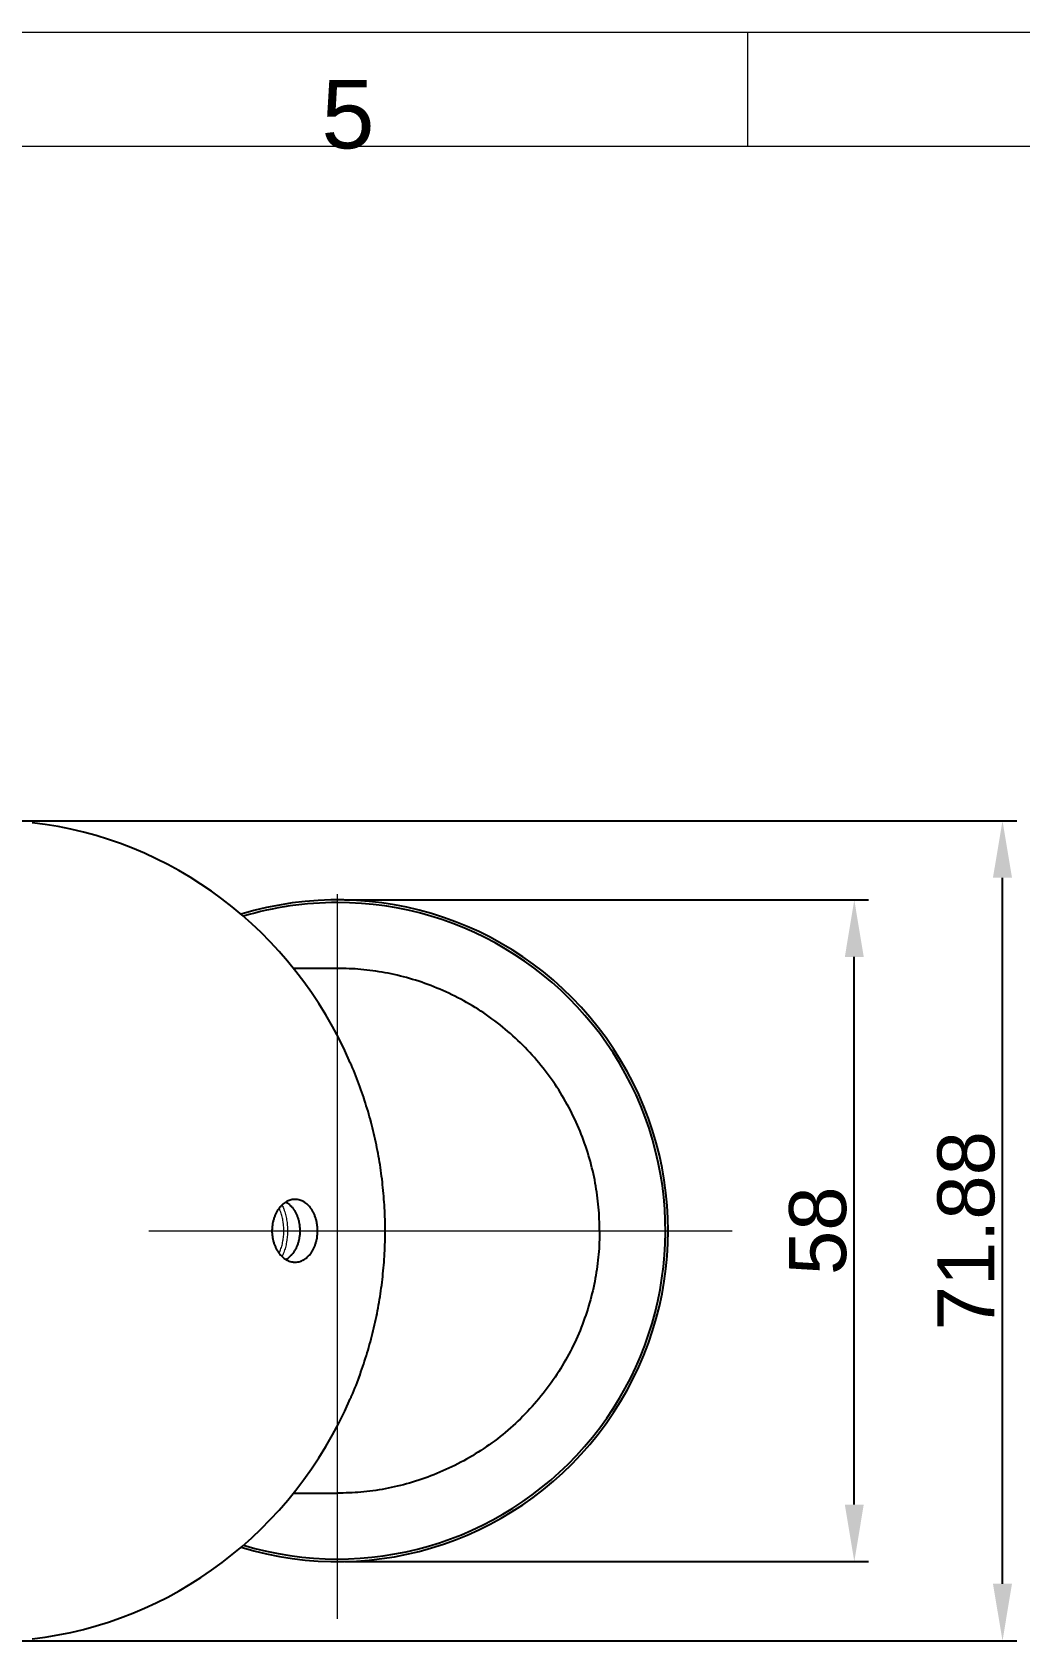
# Model space of a CAD drawing. Header units: millimetres. Extents: x 2151 to 2745, y 1423 to 1843.
# Drawn here: x 2458.9 to 2545.6, y 1699.6 to 1840.6 of the extents above; entities that cross this region are included whole.
import ezdxf

# ---------------------------------------------------------------- set-up
doc = ezdxf.new("R2010")
doc.units = ezdxf.units.MM
doc.linetypes.add('CENTERX2', pattern=[101.6, 63.5, -12.7, 12.7, -12.7])
doc.layers.add('CENTER', color=1, linetype='CENTERX2', lineweight=15)
doc.styles.add('Arial Unicode MS', font='ARIALUNI.ttf')
doc.styles.get("Standard").update_dxf_attribs({"font": 'arial.ttf'})
doc.dimstyles.new('ISO-25', dxfattribs={"dimtxt": 2.5, "dimasz": 2.5, "dimexe": 1.25, "dimexo": 0.625, "dimtad": 1, "dimtxsty": 'Standard', "dimcen": 2.5, "dimadec": 0, "dimazin": 0, "dimtfac": 1, "dimtmove": 0, "dimatfit": 3, "dimfxl": 1, "dimarcsym": 0})

# ---------------------------------------------------------------- blocks, each defined once
blk = doc.blocks.new('*D20')
at = {"color": 3, "lineweight": -2, "transparency": 16777216}
for p, q in [((2486.33, 1764.55), (2532.29, 1764.55)), ((2531.04, 1711.55), (2531.04, 1759.55)), ((2486.33, 1706.55), (2532.29, 1706.55))]:
    blk.add_line(p, q, dxfattribs=at)
at = {"color": 3, "transparency": 16777216}
for points in [[(2530.21, 1759.55), (2531.87, 1759.55), (2531.04, 1764.55)], [(2530.21, 1711.55), (2531.87, 1711.55), (2531.04, 1706.55)]]:
    blk.add_solid(points, dxfattribs=at)
at = {"layer": 'Defpoints', "color": 0, "transparency": 16777216}
for p in [(2485.71, 1764.55), (2531.04, 1764.55), (2485.71, 1706.55)]:
    blk.add_point(p, dxfattribs=at)
at = {"color": 3, "transparency": 16777216, "insert": (2527.86, 1735.55), "char_height": 5, "attachment_point": 5, "rotation": 90}
blk.add_mtext('58', dxfattribs=at)
blk = doc.blocks.new('*D21')
at = {"color": 3, "lineweight": -2, "transparency": 16777216}
for p, q in [((2457.52, 1771.49), (2545.29, 1771.49)), ((2544.04, 1704.61), (2544.04, 1766.49)), ((2457.52, 1699.61), (2545.29, 1699.61))]:
    blk.add_line(p, q, dxfattribs=at)
at = {"color": 3, "transparency": 16777216}
for points in [[(2543.2, 1766.49), (2544.87, 1766.49), (2544.04, 1771.49)], [(2543.2, 1704.61), (2544.87, 1704.61), (2544.04, 1699.61)]]:
    blk.add_solid(points, dxfattribs=at)
at = {"layer": 'Defpoints', "color": 0, "transparency": 16777216}
for p in [(2456.9, 1771.49), (2544.04, 1771.49), (2456.9, 1699.61)]:
    blk.add_point(p, dxfattribs=at)
at = {"color": 3, "transparency": 16777216, "insert": (2540.86, 1735.55), "char_height": 5, "attachment_point": 5, "rotation": 90}
blk.add_mtext('71.88', dxfattribs=at)

msp = doc.modelspace()

# ---------------------------------------------------------------- linework, layer by layer
at = {"linetype": 'Continuous', "lineweight": 18}
for p, q in [((2152.961, 1840.603), (2742.961, 1840.603)), ((2521.711, 1830.603), (2521.711, 1840.603)), ((2162.961, 1830.603), (2732.961, 1830.603))]:
    msp.add_line(p, q, dxfattribs=at)
at = {"linetype": 'Continuous', "lineweight": 25}
for radius, start, end in [(29, 253.06875, 106.93125), (28.771, 90, 106.65), (28.771, 253.35562, 90)]:
    msp.add_arc((2485.708, 1735.547), radius, start, end, dxfattribs=at)
for centre, major_axis, ratio, start_param, end_param in [((2455.123, 1735.547), (-0.001, 35.984), 0.9659421, 5.1341138, 6.1731335), ((2489.298, 1735.547), (-0.6, 0), 0.0000053, 2.9092635, 3.1405147), ((2455.123, 1735.547), (-0.001, -35.984), 0.9659421, 0.1100518, 1.1492608)]:
    msp.add_ellipse(centre, major_axis=major_axis, ratio=ratio, start_param=start_param, end_param=end_param, dxfattribs=at)
at = {"linetype": 'Continuous', "lineweight": 18}
for major_axis, start_param, end_param in [((-0.001, 35.984), 4.7123684, 5.1341138), ((-0.001, -35.984), 1.1492608, 1.5708169)]:
    msp.add_ellipse((2455.123, 1735.547), major_axis=major_axis, ratio=0.9659421, start_param=start_param, end_param=end_param, dxfattribs=at)
at = {"linetype": 'Continuous', "lineweight": 25}
for points in [[(2485.708, 1758.547), (2481.832, 1758.547)], [(2481.832, 1712.547), (2485.708, 1712.547)]]:
    msp.add_open_spline(points, degree=1, dxfattribs=at)
for points, weights in [([(2508.708, 1735.547), (2508.708, 1758.547), (2485.708, 1758.547)], [1, 0.707106781187, 1]), ([(2508.708, 1735.547), (2508.708, 1712.547), (2485.708, 1712.547)], [1, 0.707106781186, 1])]:
    msp.add_rational_spline(points, weights, degree=2, dxfattribs=at)
for points, knots in [([(2489.895, 1735.547), (2489.896, 1735.796), (2489.891, 1736.721), (2489.812, 1738.32), (2489.608, 1740.336), (2489.292, 1742.337), (2488.868, 1744.317), (2488.34, 1746.269), (2487.696, 1748.184), (2487.194, 1749.517), (2486.881, 1750.198), (2486.849, 1750.268)], [0, 0, 0, 0, 0.0492774, 0.1828806, 0.3164967, 0.4501124, 0.5837272, 0.7173405, 0.8509518, 0.9845604, 1, 1, 1, 1]), ([(2483.694, 1736.963), (2483.728, 1736.883), (2483.79, 1736.719), (2483.84, 1736.547), (2483.885, 1736.37), (2483.903, 1736.279), (2483.927, 1736.14), (2483.934, 1736.094), (2483.946, 1736), (2483.952, 1735.953), (2483.965, 1735.813), (2483.97, 1735.719), (2483.974, 1735.529), (2483.972, 1735.434), (2483.966, 1735.315), (2483.964, 1735.291), (2483.961, 1735.243), (2483.955, 1735.172), (2483.947, 1735.102), (2483.929, 1734.962), (2483.899, 1734.779), (2483.855, 1734.601), (2483.817, 1734.47), (2483.804, 1734.427), (2483.776, 1734.342), (2483.761, 1734.3), (2483.715, 1734.177), (2483.647, 1734.019), (2483.57, 1733.872), (2483.507, 1733.765), (2483.486, 1733.731), (2483.442, 1733.663), (2483.42, 1733.631), (2483.352, 1733.535), (2483.257, 1733.415), (2483.155, 1733.31), (2483.075, 1733.236), (2483.048, 1733.212), (2482.994, 1733.166), (2482.966, 1733.144), (2482.883, 1733.082), (2482.77, 1733.007), (2482.653, 1732.948), (2482.564, 1732.909), (2482.534, 1732.897), (2482.473, 1732.875), (2482.443, 1732.865), (2482.351, 1732.839), (2482.228, 1732.811), (2482.043, 1732.794), (2481.919, 1732.798), (2481.826, 1732.807), (2481.795, 1732.811), (2481.732, 1732.821), (2481.701, 1732.827), (2481.609, 1732.848), (2481.486, 1732.884), (2481.367, 1732.936), (2481.249, 1732.995), (2481.19, 1733.028), (2481.104, 1733.084), (2481.075, 1733.104), (2481.018, 1733.146), (2480.99, 1733.167), (2480.907, 1733.235), (2480.799, 1733.332), (2480.699, 1733.443), (2480.601, 1733.562), (2480.554, 1733.625), (2480.486, 1733.724), (2480.464, 1733.759), (2480.421, 1733.829), (2480.4, 1733.865), (2480.339, 1733.975), (2480.264, 1734.126), (2480.199, 1734.288), (2480.14, 1734.455), (2480.114, 1734.541), (2480.084, 1734.652), (2480.078, 1734.675), (2480.068, 1734.72), (2480.052, 1734.788), (2480.038, 1734.856), (2480.013, 1734.993), (2480, 1735.086), (2479.982, 1735.273), (2479.976, 1735.367), (2479.973, 1735.487), (2479.973, 1735.511), (2479.972, 1735.559), (2479.973, 1735.583), (2479.974, 1735.654), (2479.976, 1735.702), (2479.983, 1735.844), (2480.001, 1736.032), (2480.033, 1736.216), (2480.062, 1736.353), (2480.073, 1736.398), (2480.096, 1736.487), (2480.108, 1736.531), (2480.147, 1736.662), (2480.206, 1736.83), (2480.276, 1736.989), (2480.323, 1737.085), (2480.333, 1737.104), (2480.352, 1737.142), (2480.382, 1737.198), (2480.413, 1737.252), (2480.477, 1737.357), (2480.567, 1737.491), (2480.665, 1737.611), (2480.741, 1737.696), (2480.767, 1737.724), (2480.82, 1737.777), (2480.846, 1737.803), (2480.927, 1737.876), (2481.037, 1737.967), (2481.152, 1738.042), (2481.24, 1738.093), (2481.27, 1738.11), (2481.33, 1738.14), (2481.36, 1738.154), (2481.45, 1738.193), (2481.572, 1738.238), (2481.756, 1738.281), (2481.88, 1738.293), (2481.974, 1738.297), (2482.005, 1738.297), (2482.068, 1738.296), (2482.099, 1738.294), (2482.192, 1738.285), (2482.315, 1738.266), (2482.437, 1738.231), (2482.557, 1738.188), (2482.616, 1738.163), (2482.704, 1738.119), (2482.734, 1738.103), (2482.792, 1738.069), (2482.821, 1738.051), (2482.906, 1737.995), (2483.017, 1737.913), (2483.122, 1737.816), (2483.224, 1737.712), (2483.273, 1737.656), (2483.333, 1737.581), (2483.345, 1737.565), (2483.369, 1737.534), (2483.404, 1737.487), (2483.437, 1737.438), (2483.503, 1737.337), (2483.545, 1737.267), (2483.603, 1737.157), (2483.632, 1737.101), (2483.659, 1737.042), (2483.677, 1737.003), (2483.685, 1736.983), (2483.694, 1736.963)], [0, 0, 0, 0, 0.015625, 0.03125, 0.03125, 0.046875, 0.046875, 0.0546875, 0.0546875, 0.0625, 0.0625, 0.078125, 0.078125, 0.09375, 0.09375, 0.0976563, 0.0976563, 0.1015625, 0.109375, 0.109375, 0.125, 0.140625, 0.140625, 0.1484375, 0.1484375, 0.15625, 0.15625, 0.171875, 0.1875, 0.1875, 0.1953125, 0.1953125, 0.203125, 0.203125, 0.21875, 0.234375, 0.234375, 0.2421875, 0.2421875, 0.25, 0.25, 0.265625, 0.28125, 0.28125, 0.2890625, 0.2890625, 0.296875, 0.296875, 0.3125, 0.328125, 0.34375, 0.34375, 0.3515625, 0.3515625, 0.359375, 0.359375, 0.375, 0.390625, 0.390625, 0.40625, 0.40625, 0.4140625, 0.4140625, 0.421875, 0.421875, 0.4375, 0.453125, 0.453125, 0.46875, 0.46875, 0.4765625, 0.4765625, 0.484375, 0.484375, 0.5, 0.515625, 0.515625, 0.53125, 0.53125, 0.5351563, 0.5351563, 0.5390625, 0.546875, 0.546875, 0.5625, 0.5625, 0.578125, 0.578125, 0.5820313, 0.5820313, 0.5859375, 0.5859375, 0.59375, 0.59375, 0.609375, 0.625, 0.625, 0.6328125, 0.6328125, 0.640625, 0.640625, 0.65625, 0.671875, 0.671875, 0.6757813, 0.6757813, 0.6796875, 0.6875, 0.6875, 0.703125, 0.71875, 0.71875, 0.7265625, 0.7265625, 0.734375, 0.734375, 0.75, 0.765625, 0.765625, 0.7734375, 0.7734375, 0.78125, 0.78125, 0.796875, 0.8125, 0.828125, 0.828125, 0.8359375, 0.8359375, 0.84375, 0.84375, 0.859375, 0.875, 0.875, 0.890625, 0.890625, 0.8984375, 0.8984375, 0.90625, 0.90625, 0.921875, 0.9375, 0.9375, 0.953125, 0.953125, 0.9570313, 0.9570313, 0.9609375, 0.96875, 0.96875, 0.984375, 0.984375, 0.9921875, 0.9960938, 0.9960938, 1, 1, 1, 1]), ([(2481.189, 1738.073), (2481.237, 1738.045), (2481.283, 1738.016), (2481.386, 1737.943), (2481.443, 1737.899), (2481.512, 1737.838), (2481.525, 1737.825), (2481.553, 1737.8), (2481.593, 1737.762), (2481.632, 1737.721), (2481.71, 1737.637), (2481.759, 1737.578), (2481.831, 1737.483), (2481.866, 1737.434), (2481.9, 1737.384), (2481.922, 1737.349), (2481.933, 1737.332), (2481.944, 1737.314)], [0, 0, 0, 0, 0.1670137, 0.1670137, 0.3752602, 0.3752602, 0.4273219, 0.4273219, 0.4793835, 0.5835068, 0.5835068, 0.7917534, 0.7917534, 0.8958767, 0.9479384, 0.9479384, 1, 1, 1, 1]), ([(2481.944, 1737.314), (2481.987, 1737.244), (2482.069, 1737.098), (2482.139, 1736.94), (2482.204, 1736.777), (2482.234, 1736.693), (2482.267, 1736.583), (2482.274, 1736.561), (2482.286, 1736.517), (2482.304, 1736.451), (2482.321, 1736.383), (2482.351, 1736.248), (2482.367, 1736.156), (2482.393, 1735.97), (2482.403, 1735.875), (2482.411, 1735.732), (2482.414, 1735.684), (2482.416, 1735.587), (2482.416, 1735.54), (2482.414, 1735.396), (2482.404, 1735.207), (2482.38, 1735.019), (2482.36, 1734.903), (2482.356, 1734.879), (2482.347, 1734.833), (2482.333, 1734.764), (2482.317, 1734.696), (2482.284, 1734.562), (2482.232, 1734.388), (2482.168, 1734.223), (2482.125, 1734.123), (2482.116, 1734.103), (2482.097, 1734.063), (2482.07, 1734.005), (2482.04, 1733.948), (2481.98, 1733.838), (2481.895, 1733.697), (2481.801, 1733.57), (2481.739, 1733.494), (2481.727, 1733.479), (2481.702, 1733.449), (2481.664, 1733.406), (2481.625, 1733.365), (2481.546, 1733.286), (2481.437, 1733.188), (2481.323, 1733.105), (2481.251, 1733.058), (2481.237, 1733.05), (2481.223, 1733.041)], [0, 0, 0, 0, 0.0548456, 0.1096912, 0.1096912, 0.1645368, 0.1645368, 0.1782482, 0.1782482, 0.1919596, 0.2193824, 0.2193824, 0.274228, 0.274228, 0.3290736, 0.3290736, 0.3564964, 0.3564964, 0.3839192, 0.3839192, 0.4387648, 0.4936104, 0.4936104, 0.5073218, 0.5073218, 0.5210332, 0.548456, 0.548456, 0.6033016, 0.6581472, 0.6581472, 0.6718586, 0.6718586, 0.68557, 0.7129928, 0.7129928, 0.7678384, 0.822684, 0.822684, 0.8363954, 0.8363954, 0.8501068, 0.8775296, 0.8775296, 0.9323752, 0.9872208, 0.9872208, 1, 1, 1, 1]), ([(2486.851, 1720.832), (2486.886, 1720.907), (2487.2, 1721.592), (2487.703, 1722.93), (2488.345, 1724.844), (2488.873, 1726.797), (2489.296, 1728.777), (2489.61, 1730.778), (2489.814, 1732.794), (2489.892, 1734.387), (2489.896, 1735.304), (2489.895, 1735.547)], [0, 0, 0, 0, 0.0163653, 0.1500224, 0.2836838, 0.417349, 0.5510176, 0.684689, 0.8183628, 0.9520384, 1, 1, 1, 1])]:
    msp.add_open_spline(points, degree=3, knots=knots, dxfattribs=at)
at = {"linetype": 'Continuous', "lineweight": 18}
for points, knots in [([(2480.615, 1733.603), (2480.641, 1733.661), (2480.666, 1733.721), (2480.741, 1733.914), (2480.786, 1734.051), (2480.866, 1734.332), (2480.9, 1734.476), (2480.934, 1734.661), (2480.941, 1734.699), (2480.953, 1734.774), (2480.959, 1734.811), (2480.974, 1734.925), (2480.983, 1735), (2481.004, 1735.228), (2481.012, 1735.38), (2481.013, 1735.684), (2481.006, 1735.837), (2480.989, 1736.028), (2480.986, 1736.067), (2480.977, 1736.143), (2480.963, 1736.257), (2480.946, 1736.369), (2480.906, 1736.59), (2480.873, 1736.735), (2480.814, 1736.948), (2480.792, 1737.018), (2480.758, 1737.122), (2480.746, 1737.157), (2480.722, 1737.226), (2480.709, 1737.26), (2480.669, 1737.364), (2480.641, 1737.433), (2480.611, 1737.5)], [0, 0, 0, 0, 0.0504736, 0.0504736, 0.1618942, 0.1618942, 0.2733149, 0.2733149, 0.30117, 0.30117, 0.3290252, 0.3290252, 0.3847355, 0.3847355, 0.4961561, 0.4961561, 0.6075767, 0.6075767, 0.6354319, 0.6354319, 0.663287, 0.7189974, 0.7189974, 0.830418, 0.830418, 0.8861283, 0.8861283, 0.9139834, 0.9139834, 0.9418386, 0.9418386, 1, 1, 1, 1]), ([(2480.865, 1737.794), (2480.918, 1737.676), (2480.968, 1737.554), (2481.027, 1737.391), (2481.04, 1737.354), (2481.065, 1737.28), (2481.101, 1737.168), (2481.133, 1737.054), (2481.194, 1736.825), (2481.227, 1736.669), (2481.268, 1736.43), (2481.28, 1736.35), (2481.295, 1736.228), (2481.3, 1736.188), (2481.308, 1736.106), (2481.312, 1736.065), (2481.329, 1735.859), (2481.336, 1735.695), (2481.335, 1735.368), (2481.327, 1735.204), (2481.306, 1734.96), (2481.297, 1734.879), (2481.281, 1734.757), (2481.275, 1734.716), (2481.263, 1734.635), (2481.256, 1734.595), (2481.221, 1734.396), (2481.187, 1734.24), (2481.106, 1733.937), (2481.059, 1733.79), (2480.98, 1733.574), (2480.952, 1733.503), (2480.908, 1733.399), (2480.893, 1733.364), (2480.876, 1733.325), (2480.874, 1733.321), (2480.872, 1733.317)], [0, 0, 0, 0, 0.0900518, 0.0900518, 0.1159586, 0.1159586, 0.1418653, 0.1936788, 0.1936788, 0.2973057, 0.2973057, 0.3491192, 0.3491192, 0.3750259, 0.3750259, 0.4009327, 0.4009327, 0.5045596, 0.5045596, 0.6081866, 0.6081866, 0.66, 0.66, 0.6859068, 0.6859068, 0.7118135, 0.7118135, 0.8154404, 0.8154404, 0.9190674, 0.9190674, 0.9708808, 0.9708808, 0.9967876, 0.9967876, 1, 1, 1, 1])]:
    msp.add_open_spline(points, degree=3, knots=knots, dxfattribs=at)
at = {"layer": 'CENTER'}
for p, q in [((2485.708, 1701.547), (2485.708, 1769.547)), ((2367.582, 1735.547), (2520.335, 1735.547))]:
    msp.add_line(p, q, dxfattribs=at)

# ---------------------------------------------------------------- texts
at = {"linetype": 'Continuous', "lineweight": 13, "insert": (2484.305, 1830.332), "char_height": 6, "attachment_point": 7, "line_spacing_factor": 1.069626, "style": 'Arial Unicode MS'}
msp.add_mtext('\\W1.0000;5', dxfattribs=at)

# ---------------------------------------------------------------- dimensions: what is measured, and where the dimension line sits
for base, p1, p2, picture, middle in [((2544.037, 1771.489), (2456.897, 1699.605), (2456.896, 1771.489), '*D21', (2540.86, 1735.547)), ((2531.04, 1764.547), (2485.708, 1706.547), (2485.708, 1764.547), '*D20', (2527.862, 1735.547))]:
    dim = msp.add_linear_dim(base=base, p1=p1, p2=p2, angle=90, dimstyle='ISO-25', override={"dimtxt": 5, "dimasz": 5, "dimdsep": 46, "dimcen": 5, "dimclrd": 3, "dimclre": 3, "dimclrt": 3, "dimfxl": 1.25})
    dim.commit()
    dim.dimension.update_dxf_attribs({"geometry": picture, "text_midpoint": middle})

doc.saveas('drawing.dxf')
